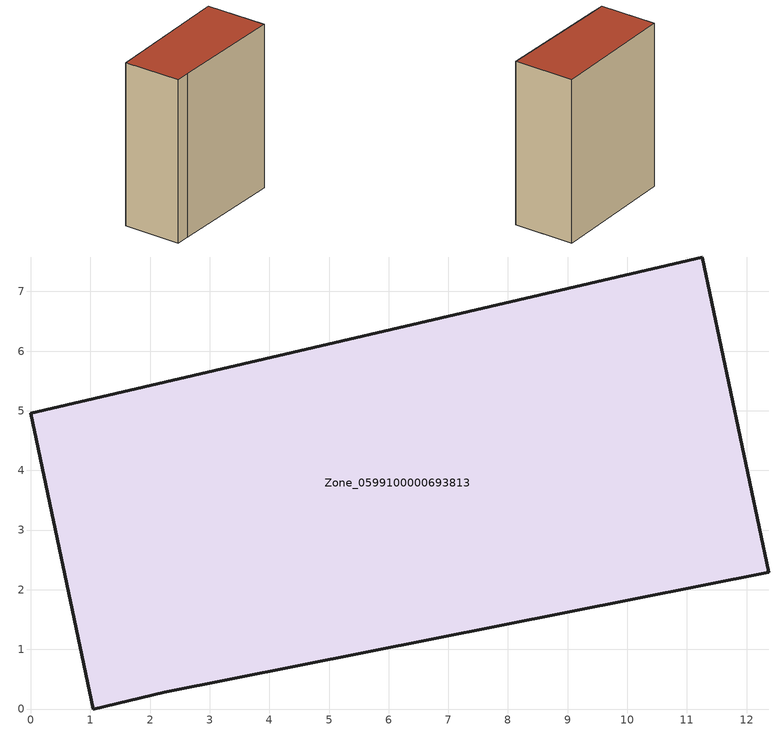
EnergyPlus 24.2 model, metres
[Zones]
Zone_0599100000693813
 floor ground (C_G): 2.23,0.28 1.04,0 0,4.96 11.26,7.58 12.37,2.29 z0
 wall outside (C_F): 11.26,7.58 0,4.96 1.04,0 2.23,0.28 12.37,2.29 11.26,7.58 z0:14.48
 roof outside (C_R): 12.37,2.29 11.26,7.58 0,4.96 1.04,0 2.23,0.28 z14.48
[BUILDING]
Pand.0599100000693813: North Axis=0; Terrain=City; Loads Convergence Tolerance Value=0.04; Temperature Convergence Tolerance Value=0.4; Solar Distribution=FullExterior; Maximum Number of Warmup Days=25; Minimum Number of Warmup Days=1
[Site:Location]
Rotterdam.The.Hague.AP_ZH_NLD Design_Conditions: Latitude=51.96; Longitude=4.45; Time Zone=1; Elevation=-4.5
[SITE:GROUNDTEMPERATURE:BUILDINGSURFACE]
18, 18, 18, 18, 18, 18, 18, 18, 18, 18, 18, 18
[MATERIAL] Thermal Absorptance=0.9; Solar Absorptance=0.7; Visible Absorptance=0.7
Name | Roughness | Thickness | Conductivity | Density | Specific Heat
G.TI.1946 | MediumSmooth | 0.15 | 1 | 540 | 1210
F.TI.1946 | Rough | 0.3 | 0.857143 | 1920 | 840
R.TI.1946 | MediumRough | 0.2 | 0.1 | 1500 | 1000
[CONSTRUCTION]
C_G: G.TI.1946
C_F: F.TI.1946
C_R: R.TI.1946
[ZONE]
Zone_0599100000693813: Type=1; Multiplier=1; Ceiling Height=Autocalculate; Volume=Autocalculate; Floor Area=autocalculate; Part of Total Floor Area=Yes
[ZONEINFILTRATION:DESIGNFLOWRATE]
Infil_Zone_0599100000693813: Zone or ZoneList or Space or SpaceList=Zone_0599100000693813; Schedule=AlwaysOn; Design Flow Rate Calculation Method=Flow/Area; Flow Rate per Floor Area=0.003; Constant Term Coefficient=1; Temperature Term Coefficient=0; Velocity Term Coefficient=0; Velocity Squared Term Coefficient=0
[HVACTEMPLATE:ZONE:IDEALLOADSAIRSYSTEM]
Zone_0599100000693813: Maximum Heating Supply Air Temperature=50; Minimum Cooling Supply Air Temperature=13; Maximum Heating Supply Air Humidity Ratio=0.0156; Minimum Cooling Supply Air Humidity Ratio=0.0077; Heating Limit=NoLimit; Cooling Limit=NoLimit; Dehumidification Control Type=ConstantSensibleHeatRatio; Cooling Sensible Heat Ratio=0.7; Dehumidification Setpoint=60; Humidification Control Type=None; Humidification Setpoint=30; Outdoor Air Method=None; Outdoor Air Flow Rate per Person=0.00944; Outdoor Air Flow Rate per Zone Floor Area=0; Outdoor Air Flow Rate per Zone=0; Demand Controlled Ventilation Type=None; Outdoor Air Economizer Type=NoEconomizer; Heat Recovery Type=None; Sensible Heat Recovery Effectiveness=0.7; Latent Heat Recovery Effectiveness=0.65
[ZONECONTROL:THERMOSTAT]
ThermostatControl_Zone_0599100000693813: Zone or ZoneList=Zone_0599100000693813; Control Type Schedule=DualSetpointControlType; Control 1=Thermostat_Zone_0599100000693813; Temperature Difference Between Cutout And Setpoint=0
[THERMOSTATSETPOINT:DUALSETPOINT]
Thermostat_Zone_0599100000693813: Heating Setpoint Temperature Schedule=HeatingSetpoint_Zone_0599100000693813; Cooling Setpoint Temperature Schedule=CoolingSetpoint_Zone_0599100000693813
[SCHEDULE:COMPACT]
HeatingSetpoint_Zone_0599100000693813: Through: 12/31, For: AllDays, Until: 24:00, 21
CoolingSetpoint_Zone_0599100000693813: Through: 12/31, For: AllDays, Until: 24:00, 24
DualSetpointControlType: Through: 12/31, For: AllDays, Until: 24:00, 4
AlwaysOn: Through: 12/31, For: AllDays, Until: 24:00, 1
